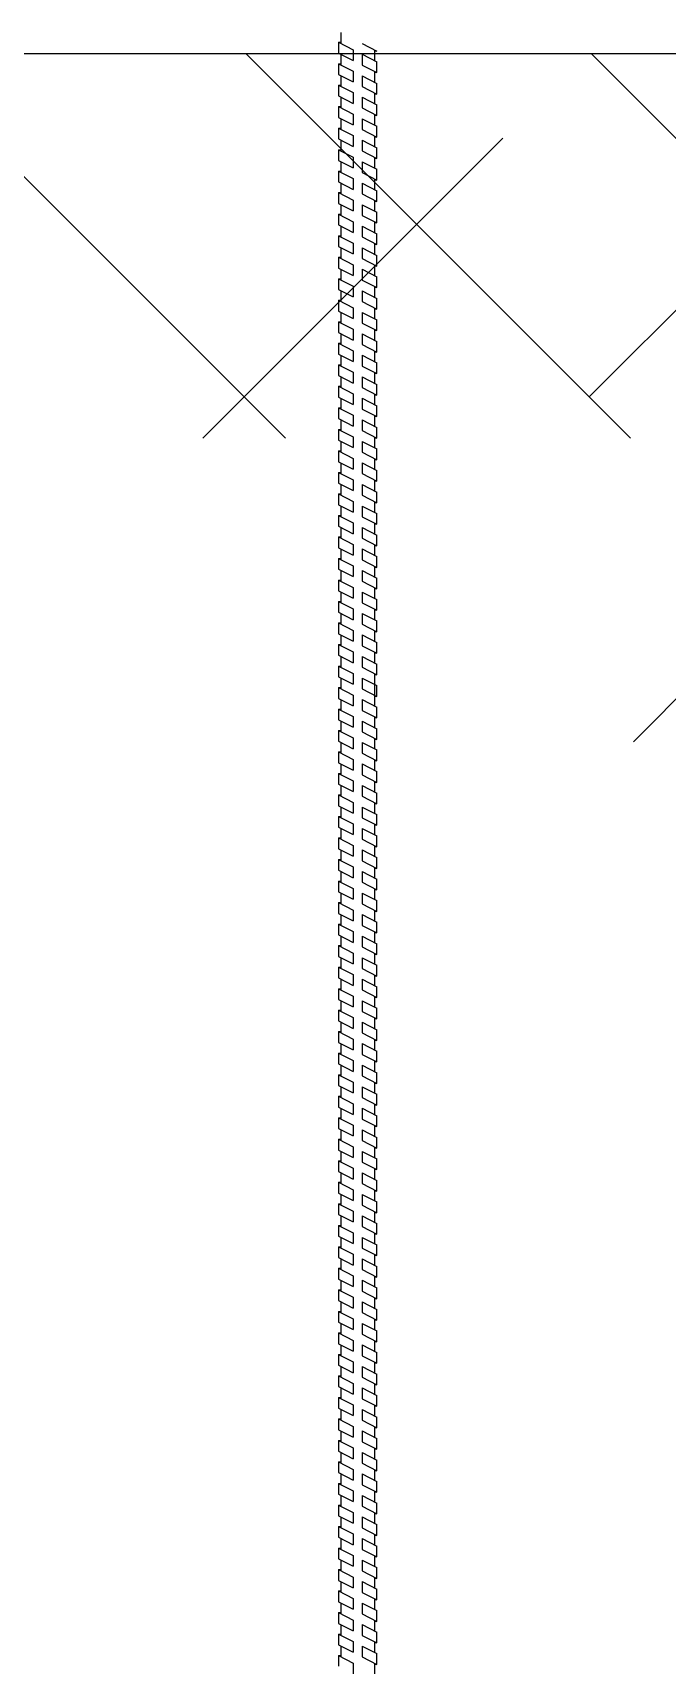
# Model space of a CAD drawing. Header units: millimetres. Extents: x -1985 to 969, y 203 to 500.
# Drawn here: x -1853.48 to -1845.22, y 223.87 to 245.13 of the extents above; entities that cross this region are included whole.
import ezdxf

# ---------------------------------------------------------------- set-up
doc = ezdxf.new("R2010")
doc.units = ezdxf.units.MM
doc.layers.add('А_1500_90', color=7, linetype='Continuous')

msp = doc.modelspace()

# ---------------------------------------------------------------- linework, layer by layer
for p, q in [((-1794.595, 244.854), (-1867.248, 244.854)), ((-1850.189, 239.854), (-1855.189, 244.854)), ((-1845.699, 239.854), (-1850.699, 244.854)), ((-1846.236, 240.391), (-1841.774, 244.854)), ((-1841.209, 239.854), (-1846.209, 244.854)), ((-1851.264, 239.854), (-1847.359, 243.759)), ((-1845.663, 235.901), (-1844.836, 236.729))]:
    msp.add_line(p, q)
at = {"layer": 'А_1500_90'}
for p, q in [((-1849.469, 245.131), (-1849.469, 244.99)), ((-1849.499, 245.006), (-1849.309, 244.909)), ((-1849.499, 245.006), (-1849.469, 245.006)), ((-1849.499, 245.006), (-1849.499, 244.866)), ((-1849.309, 244.909), (-1849.309, 244.769)), ((-1849.192, 244.989), (-1848.999, 244.891)), ((-1849.029, 244.906), (-1849.029, 244.766)), ((-1849.499, 244.866), (-1849.309, 244.769)), ((-1849.499, 244.725), (-1849.309, 244.629)), ((-1849.499, 244.725), (-1849.469, 244.725)), ((-1849.499, 244.725), (-1849.499, 244.585)), ((-1849.469, 244.85), (-1849.469, 244.71)), ((-1849.192, 244.849), (-1849.192, 244.709)), ((-1849.192, 244.849), (-1848.999, 244.751)), ((-1849.192, 244.709), (-1848.999, 244.611)), ((-1848.999, 244.891), (-1849.029, 244.891)), ((-1848.999, 244.611), (-1848.999, 244.751)), ((-1849.499, 244.585), (-1849.309, 244.489)), ((-1849.469, 244.57), (-1849.469, 244.433)), ((-1849.309, 244.629), (-1849.309, 244.489)), ((-1849.192, 244.569), (-1849.192, 244.429)), ((-1849.192, 244.569), (-1848.999, 244.471)), ((-1849.029, 244.626), (-1849.029, 244.486)), ((-1848.999, 244.611), (-1849.029, 244.611)), ((-1849.499, 244.448), (-1849.309, 244.351)), ((-1849.499, 244.448), (-1849.469, 244.448)), ((-1849.499, 244.448), (-1849.499, 244.308)), ((-1849.499, 244.308), (-1849.309, 244.211)), ((-1849.469, 244.293), (-1849.469, 244.152)), ((-1849.309, 244.351), (-1849.309, 244.211)), ((-1849.192, 244.429), (-1848.999, 244.331)), ((-1849.192, 244.291), (-1849.192, 244.151)), ((-1849.192, 244.291), (-1848.999, 244.193)), ((-1849.029, 244.346), (-1849.029, 244.208)), ((-1848.999, 244.331), (-1849.029, 244.331)), ((-1848.999, 244.331), (-1848.999, 244.471)), ((-1849.499, 244.168), (-1849.309, 244.071)), ((-1849.499, 244.168), (-1849.469, 244.168)), ((-1849.499, 244.168), (-1849.499, 244.028)), ((-1849.309, 244.071), (-1849.309, 243.931)), ((-1849.192, 244.151), (-1848.999, 244.053)), ((-1849.029, 244.068), (-1849.029, 243.928)), ((-1848.999, 244.053), (-1849.029, 244.053)), ((-1848.999, 244.053), (-1848.999, 244.193)), ((-1849.499, 244.028), (-1849.309, 243.931)), ((-1849.499, 243.888), (-1849.309, 243.791)), ((-1849.499, 243.888), (-1849.469, 243.888)), ((-1849.499, 243.888), (-1849.499, 243.748)), ((-1849.469, 244.012), (-1849.469, 243.873)), ((-1849.192, 244.011), (-1849.192, 243.871)), ((-1849.192, 244.011), (-1848.999, 243.913)), ((-1849.192, 243.871), (-1848.999, 243.773)), ((-1848.999, 243.773), (-1848.999, 243.913)), ((-1849.499, 243.748), (-1849.309, 243.651)), ((-1849.469, 243.733), (-1849.469, 243.593)), ((-1849.309, 243.791), (-1849.309, 243.651)), ((-1849.192, 243.732), (-1849.192, 243.592)), ((-1849.192, 243.732), (-1848.999, 243.633)), ((-1849.029, 243.788), (-1849.029, 243.649)), ((-1848.999, 243.773), (-1849.029, 243.773)), ((-1848.999, 243.493), (-1848.999, 243.633)), ((-1849.499, 243.608), (-1849.309, 243.511)), ((-1849.499, 243.608), (-1849.469, 243.608)), ((-1849.499, 243.608), (-1849.499, 243.468)), ((-1849.499, 243.468), (-1849.309, 243.371)), ((-1849.469, 243.453), (-1849.469, 243.314)), ((-1849.309, 243.511), (-1849.309, 243.371)), ((-1849.192, 243.592), (-1848.999, 243.493)), ((-1849.192, 243.452), (-1849.192, 243.312)), ((-1849.192, 243.452), (-1848.999, 243.353)), ((-1849.029, 243.509), (-1849.029, 243.369)), ((-1848.999, 243.493), (-1849.029, 243.493)), ((-1849.499, 243.329), (-1849.309, 243.232)), ((-1849.499, 243.329), (-1849.469, 243.329)), ((-1849.499, 243.329), (-1849.499, 243.189)), ((-1849.309, 243.232), (-1849.309, 243.092)), ((-1849.192, 243.312), (-1848.999, 243.213)), ((-1849.029, 243.229), (-1849.029, 243.09)), ((-1848.999, 243.213), (-1849.029, 243.213)), ((-1848.999, 243.213), (-1848.999, 243.353)), ((-1849.499, 243.189), (-1849.309, 243.092)), ((-1849.499, 243.049), (-1849.309, 242.952)), ((-1849.499, 243.049), (-1849.469, 243.049)), ((-1849.499, 243.049), (-1849.499, 242.909)), ((-1849.469, 243.174), (-1849.469, 243.034)), ((-1849.192, 243.172), (-1849.192, 243.032)), ((-1849.192, 243.172), (-1848.999, 243.074)), ((-1849.192, 243.032), (-1848.999, 242.934)), ((-1848.999, 242.934), (-1848.999, 243.074)), ((-1849.499, 242.909), (-1849.309, 242.812)), ((-1849.469, 242.894), (-1849.469, 242.753)), ((-1849.309, 242.952), (-1849.309, 242.812)), ((-1849.192, 242.892), (-1849.192, 242.752)), ((-1849.192, 242.892), (-1848.999, 242.794)), ((-1849.029, 242.95), (-1849.029, 242.809)), ((-1848.999, 242.934), (-1849.029, 242.934)), ((-1848.999, 242.654), (-1848.999, 242.794)), ((-1849.499, 242.768), (-1849.309, 242.671)), ((-1849.499, 242.768), (-1849.469, 242.768)), ((-1849.499, 242.768), (-1849.499, 242.628)), ((-1849.499, 242.628), (-1849.309, 242.531)), ((-1849.469, 242.613), (-1849.469, 242.473)), ((-1849.309, 242.671), (-1849.309, 242.531)), ((-1849.192, 242.752), (-1848.999, 242.654)), ((-1849.192, 242.612), (-1849.192, 242.472)), ((-1849.192, 242.612), (-1848.999, 242.513)), ((-1849.029, 242.669), (-1849.029, 242.529)), ((-1848.999, 242.654), (-1849.029, 242.654)), ((-1849.499, 242.488), (-1849.309, 242.391)), ((-1849.499, 242.488), (-1849.469, 242.488)), ((-1849.499, 242.488), (-1849.499, 242.348)), ((-1849.309, 242.391), (-1849.309, 242.251)), ((-1849.192, 242.472), (-1848.999, 242.373)), ((-1849.029, 242.389), (-1849.029, 242.249)), ((-1848.999, 242.373), (-1849.029, 242.373)), ((-1848.999, 242.373), (-1848.999, 242.513)), ((-1849.499, 242.348), (-1849.309, 242.251)), ((-1849.499, 242.208), (-1849.309, 242.111)), ((-1849.499, 242.208), (-1849.469, 242.208)), ((-1849.499, 242.208), (-1849.499, 242.068)), ((-1849.469, 242.333), (-1849.469, 242.193)), ((-1849.192, 242.332), (-1849.192, 242.192)), ((-1849.192, 242.332), (-1848.999, 242.233)), ((-1849.192, 242.192), (-1848.999, 242.093)), ((-1848.999, 242.093), (-1848.999, 242.233)), ((-1849.499, 242.068), (-1849.309, 241.971)), ((-1849.499, 241.928), (-1849.309, 241.831)), ((-1849.499, 241.928), (-1849.469, 241.928)), ((-1849.499, 241.928), (-1849.499, 241.788)), ((-1849.469, 242.053), (-1849.469, 241.912)), ((-1849.309, 242.111), (-1849.309, 241.971)), ((-1849.192, 242.051), (-1849.192, 241.911)), ((-1849.192, 242.051), (-1848.999, 241.953)), ((-1849.029, 242.109), (-1849.029, 241.968)), ((-1848.999, 242.093), (-1849.029, 242.093)), ((-1848.999, 241.813), (-1848.999, 241.953)), ((-1849.499, 241.788), (-1849.309, 241.691)), ((-1849.469, 241.772), (-1849.469, 241.633)), ((-1849.309, 241.831), (-1849.309, 241.691)), ((-1849.192, 241.911), (-1848.999, 241.813)), ((-1849.192, 241.771), (-1849.192, 241.631)), ((-1849.192, 241.771), (-1848.999, 241.673)), ((-1849.029, 241.828), (-1849.029, 241.688)), ((-1848.999, 241.813), (-1849.029, 241.813)), ((-1849.499, 241.648), (-1849.309, 241.551)), ((-1849.499, 241.648), (-1849.469, 241.648)), ((-1849.499, 241.648), (-1849.499, 241.508)), ((-1849.499, 241.508), (-1849.309, 241.411)), ((-1849.309, 241.551), (-1849.309, 241.411)), ((-1849.192, 241.631), (-1848.999, 241.533)), ((-1849.029, 241.548), (-1849.029, 241.408)), ((-1848.999, 241.533), (-1849.029, 241.533)), ((-1848.999, 241.533), (-1848.999, 241.673)), ((-1849.499, 241.368), (-1849.309, 241.271)), ((-1849.499, 241.368), (-1849.469, 241.368)), ((-1849.499, 241.368), (-1849.499, 241.228)), ((-1849.469, 241.493), (-1849.469, 241.352)), ((-1849.192, 241.491), (-1849.192, 241.351)), ((-1849.192, 241.491), (-1848.999, 241.393)), ((-1849.192, 241.351), (-1848.999, 241.253)), ((-1848.999, 241.253), (-1848.999, 241.393)), ((-1849.499, 241.228), (-1849.309, 241.131)), ((-1849.499, 241.088), (-1849.309, 240.991)), ((-1849.499, 241.088), (-1849.469, 241.088)), ((-1849.499, 241.088), (-1849.499, 240.948)), ((-1849.469, 241.212), (-1849.469, 241.073)), ((-1849.309, 241.271), (-1849.309, 241.131)), ((-1849.192, 241.211), (-1849.192, 241.071)), ((-1849.192, 241.211), (-1848.999, 241.113)), ((-1849.029, 241.268), (-1849.029, 241.128)), ((-1848.999, 241.253), (-1849.029, 241.253)), ((-1848.999, 240.973), (-1848.999, 241.113)), ((-1849.499, 240.948), (-1849.309, 240.851)), ((-1849.469, 240.933), (-1849.469, 240.793)), ((-1849.309, 240.991), (-1849.309, 240.851)), ((-1849.192, 241.071), (-1848.999, 240.973)), ((-1849.192, 240.932), (-1849.192, 240.792)), ((-1849.192, 240.932), (-1848.999, 240.834)), ((-1849.029, 240.988), (-1849.029, 240.849)), ((-1848.999, 240.973), (-1849.029, 240.973)), ((-1849.499, 240.808), (-1849.309, 240.711)), ((-1849.499, 240.808), (-1849.469, 240.808)), ((-1849.499, 240.808), (-1849.499, 240.668)), ((-1849.499, 240.668), (-1849.309, 240.571)), ((-1849.469, 240.653), (-1849.469, 240.514)), ((-1849.309, 240.711), (-1849.309, 240.571)), ((-1849.192, 240.792), (-1848.999, 240.694)), ((-1849.192, 240.652), (-1849.192, 240.512)), ((-1849.192, 240.652), (-1848.999, 240.553)), ((-1849.029, 240.709), (-1849.029, 240.569)), ((-1848.999, 240.694), (-1849.029, 240.694)), ((-1848.999, 240.694), (-1848.999, 240.834)), ((-1849.499, 240.529), (-1849.309, 240.432)), ((-1849.499, 240.529), (-1849.469, 240.529)), ((-1849.499, 240.529), (-1849.499, 240.389)), ((-1849.192, 240.512), (-1848.999, 240.413)), ((-1848.999, 240.413), (-1848.999, 240.553)), ((-1849.499, 240.389), (-1849.309, 240.292)), ((-1849.499, 240.249), (-1849.309, 240.152)), ((-1849.499, 240.249), (-1849.469, 240.249)), ((-1849.499, 240.249), (-1849.499, 240.109)), ((-1849.469, 240.374), (-1849.469, 240.234)), ((-1849.309, 240.432), (-1849.309, 240.292)), ((-1849.192, 240.373), (-1849.192, 240.233)), ((-1849.192, 240.373), (-1848.999, 240.274)), ((-1849.192, 240.233), (-1848.999, 240.134)), ((-1849.029, 240.429), (-1849.029, 240.29)), ((-1848.999, 240.413), (-1849.029, 240.413)), ((-1848.999, 240.134), (-1848.999, 240.274)), ((-1849.499, 240.109), (-1849.309, 240.012)), ((-1849.469, 240.094), (-1849.469, 239.953)), ((-1849.309, 240.152), (-1849.309, 240.012)), ((-1849.192, 240.092), (-1849.192, 239.952)), ((-1849.192, 240.092), (-1848.999, 239.994)), ((-1849.029, 240.15), (-1849.029, 240.009)), ((-1848.999, 240.134), (-1849.029, 240.134)), ((-1849.499, 239.968), (-1849.309, 239.871)), ((-1849.499, 239.968), (-1849.469, 239.968)), ((-1849.499, 239.968), (-1849.499, 239.828)), ((-1849.499, 239.828), (-1849.309, 239.731)), ((-1849.469, 239.813), (-1849.469, 239.673)), ((-1849.309, 239.871), (-1849.309, 239.731)), ((-1849.192, 239.952), (-1848.999, 239.854)), ((-1849.192, 239.812), (-1849.192, 239.672)), ((-1849.192, 239.812), (-1848.999, 239.714)), ((-1849.029, 239.869), (-1849.029, 239.729)), ((-1848.999, 239.854), (-1849.029, 239.854)), ((-1848.999, 239.854), (-1848.999, 239.994)), ((-1849.499, 239.688), (-1849.309, 239.591)), ((-1849.499, 239.688), (-1849.469, 239.688)), ((-1849.499, 239.688), (-1849.499, 239.548)), ((-1849.309, 239.591), (-1849.309, 239.451)), ((-1849.192, 239.672), (-1848.999, 239.574)), ((-1849.029, 239.589), (-1849.029, 239.449)), ((-1848.999, 239.574), (-1848.999, 239.714)), ((-1849.499, 239.548), (-1849.309, 239.451)), ((-1849.499, 239.408), (-1849.309, 239.311)), ((-1849.499, 239.408), (-1849.469, 239.408)), ((-1849.499, 239.408), (-1849.499, 239.268)), ((-1849.469, 239.533), (-1849.469, 239.393)), ((-1849.192, 239.532), (-1849.192, 239.392)), ((-1849.192, 239.532), (-1848.999, 239.433)), ((-1849.192, 239.392), (-1848.999, 239.293)), ((-1848.999, 239.574), (-1849.029, 239.574)), ((-1848.999, 239.293), (-1848.999, 239.433)), ((-1849.499, 239.268), (-1849.309, 239.171)), ((-1849.469, 239.253), (-1849.469, 239.113)), ((-1849.309, 239.311), (-1849.309, 239.171)), ((-1849.192, 239.251), (-1849.192, 239.111)), ((-1849.192, 239.251), (-1848.999, 239.153)), ((-1849.029, 239.309), (-1849.029, 239.169)), ((-1848.999, 239.293), (-1849.029, 239.293)), ((-1849.499, 239.128), (-1849.309, 239.031)), ((-1849.499, 239.128), (-1849.469, 239.128)), ((-1849.499, 239.128), (-1849.499, 238.988)), ((-1849.499, 238.988), (-1849.309, 238.891)), ((-1849.469, 238.973), (-1849.469, 238.833)), ((-1849.309, 239.031), (-1849.309, 238.891)), ((-1849.192, 239.111), (-1848.999, 239.013)), ((-1849.192, 238.971), (-1849.192, 238.831)), ((-1849.192, 238.971), (-1848.999, 238.873)), ((-1849.029, 239.029), (-1849.029, 238.888)), ((-1848.999, 239.013), (-1849.029, 239.013)), ((-1848.999, 239.013), (-1848.999, 239.153)), ((-1849.499, 238.848), (-1849.309, 238.751)), ((-1849.499, 238.848), (-1849.469, 238.848)), ((-1849.499, 238.848), (-1849.499, 238.708)), ((-1849.309, 238.751), (-1849.309, 238.611)), ((-1849.192, 238.831), (-1848.999, 238.733)), ((-1849.029, 238.748), (-1849.029, 238.609)), ((-1848.999, 238.733), (-1848.999, 238.873)), ((-1849.499, 238.708), (-1849.309, 238.611)), ((-1849.499, 238.568), (-1849.309, 238.471)), ((-1849.499, 238.568), (-1849.469, 238.568)), ((-1849.499, 238.568), (-1849.499, 238.428)), ((-1849.469, 238.693), (-1849.469, 238.553)), ((-1849.192, 238.692), (-1849.192, 238.552)), ((-1849.192, 238.692), (-1848.999, 238.593)), ((-1849.192, 238.552), (-1848.999, 238.453)), ((-1848.999, 238.733), (-1849.029, 238.733)), ((-1848.999, 238.453), (-1848.999, 238.593)), ((-1849.499, 238.428), (-1849.309, 238.331)), ((-1849.469, 238.413), (-1849.469, 238.273)), ((-1849.309, 238.471), (-1849.309, 238.331)), ((-1849.192, 238.412), (-1849.192, 238.272)), ((-1849.192, 238.412), (-1848.999, 238.313)), ((-1849.029, 238.469), (-1849.029, 238.329)), ((-1848.999, 238.453), (-1849.029, 238.453)), ((-1848.999, 238.173), (-1848.999, 238.313)), ((-1849.499, 238.289), (-1849.309, 238.192)), ((-1849.499, 238.289), (-1849.469, 238.289)), ((-1849.499, 238.289), (-1849.499, 238.149)), ((-1849.499, 238.149), (-1849.309, 238.052)), ((-1849.469, 238.133), (-1849.469, 237.993)), ((-1849.309, 238.192), (-1849.309, 238.052)), ((-1849.192, 238.272), (-1848.999, 238.173)), ((-1849.192, 238.132), (-1849.192, 237.992)), ((-1849.192, 238.132), (-1848.999, 238.034)), ((-1849.029, 238.189), (-1849.029, 238.049)), ((-1848.999, 238.173), (-1849.029, 238.173)), ((-1849.499, 238.008), (-1849.309, 237.912)), ((-1849.499, 238.008), (-1849.469, 238.008)), ((-1849.499, 238.008), (-1849.499, 237.868)), ((-1849.309, 237.912), (-1849.309, 237.772)), ((-1849.192, 237.992), (-1848.999, 237.894)), ((-1849.029, 237.909), (-1849.029, 237.769)), ((-1848.999, 237.894), (-1849.029, 237.894)), ((-1848.999, 237.894), (-1848.999, 238.034)), ((-1849.499, 237.868), (-1849.309, 237.772)), ((-1849.499, 237.729), (-1849.309, 237.632)), ((-1849.499, 237.729), (-1849.469, 237.729)), ((-1849.499, 237.729), (-1849.499, 237.589)), ((-1849.469, 237.853), (-1849.469, 237.714)), ((-1849.192, 237.852), (-1849.192, 237.712)), ((-1849.192, 237.852), (-1848.999, 237.754)), ((-1849.192, 237.712), (-1848.999, 237.614)), ((-1848.999, 237.614), (-1848.999, 237.754)), ((-1849.499, 237.589), (-1849.309, 237.492)), ((-1849.469, 237.574), (-1849.469, 237.434)), ((-1849.309, 237.632), (-1849.309, 237.492)), ((-1849.192, 237.573), (-1849.192, 237.433)), ((-1849.192, 237.573), (-1848.999, 237.475)), ((-1849.029, 237.629), (-1849.029, 237.49)), ((-1848.999, 237.614), (-1849.029, 237.614)), ((-1848.999, 237.335), (-1848.999, 237.475)), ((-1849.499, 237.449), (-1849.309, 237.352)), ((-1849.499, 237.449), (-1849.469, 237.449)), ((-1849.499, 237.449), (-1849.499, 237.309)), ((-1849.499, 237.309), (-1849.309, 237.212)), ((-1849.469, 237.294), (-1849.469, 237.153)), ((-1849.309, 237.352), (-1849.309, 237.212)), ((-1849.192, 237.433), (-1848.999, 237.335)), ((-1849.192, 237.293), (-1849.192, 237.153)), ((-1849.192, 237.293), (-1848.999, 237.194)), ((-1849.029, 237.35), (-1849.029, 237.21)), ((-1848.999, 237.335), (-1849.029, 237.335)), ((-1849.499, 237.169), (-1849.309, 237.072)), ((-1849.499, 237.169), (-1849.469, 237.169)), ((-1849.499, 237.169), (-1849.499, 237.029)), ((-1849.309, 237.072), (-1849.309, 236.932)), ((-1849.192, 237.153), (-1848.999, 237.054)), ((-1849.029, 237.07), (-1849.029, 236.929)), ((-1848.999, 237.054), (-1849.029, 237.054)), ((-1848.999, 237.054), (-1848.999, 237.194)), ((-1849.499, 237.029), (-1849.309, 236.932)), ((-1849.499, 236.888), (-1849.309, 236.792)), ((-1849.499, 236.888), (-1849.469, 236.888)), ((-1849.499, 236.888), (-1849.499, 236.748)), ((-1849.469, 237.013), (-1849.469, 236.873)), ((-1849.192, 237.012), (-1849.192, 236.872)), ((-1849.192, 237.012), (-1848.999, 236.914)), ((-1849.192, 236.872), (-1848.999, 236.774)), ((-1848.999, 236.774), (-1848.999, 236.914)), ((-1849.499, 236.748), (-1849.309, 236.652)), ((-1849.469, 236.733), (-1849.469, 236.593)), ((-1849.309, 236.792), (-1849.309, 236.652)), ((-1849.192, 236.732), (-1849.192, 236.592)), ((-1849.192, 236.732), (-1848.999, 236.634)), ((-1849.029, 236.789), (-1849.029, 236.369)), ((-1848.999, 236.774), (-1849.029, 236.774)), ((-1848.999, 236.494), (-1848.999, 236.634)), ((-1849.499, 236.608), (-1849.309, 236.511)), ((-1849.499, 236.608), (-1849.469, 236.608)), ((-1849.499, 236.608), (-1849.499, 236.468)), ((-1849.499, 236.468), (-1849.309, 236.371)), ((-1849.469, 236.453), (-1849.469, 236.313)), ((-1849.309, 236.511), (-1849.309, 236.371)), ((-1849.192, 236.592), (-1848.999, 236.494)), ((-1849.192, 236.452), (-1849.192, 236.312)), ((-1849.192, 236.452), (-1848.999, 236.354)), ((-1848.999, 236.494), (-1849.029, 236.494)), ((-1849.499, 236.328), (-1849.309, 236.231)), ((-1849.499, 236.328), (-1849.469, 236.328)), ((-1849.499, 236.328), (-1849.499, 236.188)), ((-1849.499, 236.188), (-1849.309, 236.091)), ((-1849.309, 236.231), (-1849.309, 236.091)), ((-1849.192, 236.312), (-1848.999, 236.214)), ((-1849.029, 236.229), (-1849.029, 236.089)), ((-1848.999, 236.214), (-1849.029, 236.214)), ((-1848.999, 236.214), (-1848.999, 236.354)), ((-1849.499, 236.05), (-1849.309, 235.953)), ((-1849.499, 236.05), (-1849.469, 236.05)), ((-1849.499, 236.05), (-1849.499, 235.91)), ((-1849.469, 236.173), (-1849.469, 236.035)), ((-1849.192, 236.172), (-1849.192, 236.032)), ((-1849.192, 236.172), (-1848.999, 236.073)), ((-1849.192, 236.032), (-1848.999, 235.933)), ((-1848.999, 235.933), (-1848.999, 236.073)), ((-1849.499, 235.91), (-1849.309, 235.813)), ((-1849.499, 235.77), (-1849.309, 235.673)), ((-1849.499, 235.77), (-1849.469, 235.77)), ((-1849.499, 235.77), (-1849.499, 235.63)), ((-1849.469, 235.895), (-1849.469, 235.755)), ((-1849.309, 235.953), (-1849.309, 235.813)), ((-1849.192, 235.894), (-1849.192, 235.754)), ((-1849.192, 235.894), (-1848.999, 235.796)), ((-1849.029, 235.949), (-1849.029, 235.811)), ((-1848.999, 235.933), (-1849.029, 235.933)), ((-1848.999, 235.656), (-1848.999, 235.796)), ((-1849.499, 235.63), (-1849.309, 235.533)), ((-1849.469, 235.615), (-1849.469, 235.475)), ((-1849.309, 235.673), (-1849.309, 235.533)), ((-1849.192, 235.754), (-1848.999, 235.656)), ((-1849.192, 235.614), (-1849.192, 235.474)), ((-1849.192, 235.614), (-1848.999, 235.515)), ((-1849.029, 235.671), (-1849.029, 235.531)), ((-1848.999, 235.656), (-1849.029, 235.656)), ((-1849.499, 235.491), (-1849.309, 235.394)), ((-1849.499, 235.491), (-1849.469, 235.491)), ((-1849.499, 235.491), (-1849.499, 235.351)), ((-1849.499, 235.351), (-1849.309, 235.254)), ((-1849.309, 235.394), (-1849.309, 235.254)), ((-1849.192, 235.474), (-1848.999, 235.375)), ((-1849.029, 235.391), (-1849.029, 235.251)), ((-1848.999, 235.375), (-1849.029, 235.375)), ((-1848.999, 235.375), (-1848.999, 235.515)), ((-1849.499, 235.211), (-1849.309, 235.114)), ((-1849.499, 235.211), (-1849.469, 235.211)), ((-1849.499, 235.211), (-1849.499, 235.071)), ((-1849.469, 235.335), (-1849.469, 235.195)), ((-1849.192, 235.334), (-1849.192, 235.194)), ((-1849.192, 235.334), (-1848.999, 235.236)), ((-1849.192, 235.194), (-1848.999, 235.096)), ((-1848.999, 235.096), (-1848.999, 235.236)), ((-1849.499, 235.071), (-1849.309, 234.974)), ((-1849.499, 234.931), (-1849.309, 234.835)), ((-1849.499, 234.931), (-1849.469, 234.931)), ((-1849.499, 234.931), (-1849.499, 234.791)), ((-1849.469, 235.055), (-1849.469, 234.916)), ((-1849.309, 235.114), (-1849.309, 234.974)), ((-1849.192, 235.054), (-1849.192, 234.914)), ((-1849.192, 235.054), (-1848.999, 234.956)), ((-1849.192, 234.914), (-1848.999, 234.816)), ((-1849.029, 235.111), (-1849.029, 234.971)), ((-1848.999, 235.096), (-1849.029, 235.096)), ((-1848.999, 234.816), (-1848.999, 234.956)), ((-1849.499, 234.791), (-1849.309, 234.695)), ((-1849.469, 234.776), (-1849.469, 234.636)), ((-1849.309, 234.835), (-1849.309, 234.695)), ((-1849.192, 234.775), (-1849.192, 234.635)), ((-1849.192, 234.775), (-1848.999, 234.677)), ((-1849.029, 234.831), (-1849.029, 234.692)), ((-1848.999, 234.816), (-1849.029, 234.816)), ((-1849.499, 234.651), (-1849.309, 234.554)), ((-1849.499, 234.651), (-1849.469, 234.651)), ((-1849.499, 234.651), (-1849.499, 234.511)), ((-1849.499, 234.511), (-1849.309, 234.414)), ((-1849.469, 234.496), (-1849.469, 234.356)), ((-1849.309, 234.554), (-1849.309, 234.414)), ((-1849.192, 234.635), (-1848.999, 234.537)), ((-1849.192, 234.495), (-1849.192, 234.355)), ((-1849.192, 234.495), (-1848.999, 234.396)), ((-1849.029, 234.552), (-1849.029, 234.412)), ((-1848.999, 234.537), (-1849.029, 234.537)), ((-1848.999, 234.537), (-1848.999, 234.677)), ((-1849.499, 234.371), (-1849.309, 234.274)), ((-1849.499, 234.371), (-1849.469, 234.371)), ((-1849.499, 234.371), (-1849.499, 234.231)), ((-1849.309, 234.274), (-1849.309, 234.134)), ((-1849.192, 234.355), (-1848.999, 234.256)), ((-1848.999, 234.256), (-1848.999, 234.396)), ((-1849.499, 234.231), (-1849.309, 234.134)), ((-1849.499, 234.091), (-1849.309, 233.994)), ((-1849.499, 234.091), (-1849.469, 234.091)), ((-1849.499, 234.091), (-1849.499, 233.951)), ((-1849.469, 234.216), (-1849.469, 234.075)), ((-1849.192, 234.214), (-1849.192, 234.074)), ((-1849.192, 234.214), (-1848.999, 234.116)), ((-1849.192, 234.074), (-1848.999, 233.976)), ((-1849.029, 234.272), (-1849.029, 234.131)), ((-1848.999, 234.256), (-1849.029, 234.256)), ((-1848.999, 233.976), (-1848.999, 234.116)), ((-1849.499, 233.951), (-1849.309, 233.854)), ((-1849.469, 233.935), (-1849.469, 233.795)), ((-1849.309, 233.994), (-1849.309, 233.854)), ((-1849.192, 233.934), (-1849.192, 233.794)), ((-1849.192, 233.934), (-1848.999, 233.836)), ((-1849.029, 233.991), (-1849.029, 233.851)), ((-1848.999, 233.976), (-1849.029, 233.976)), ((-1849.499, 233.81), (-1849.309, 233.713)), ((-1849.499, 233.81), (-1849.469, 233.81)), ((-1849.499, 233.81), (-1849.499, 233.67)), ((-1849.499, 233.67), (-1849.309, 233.573)), ((-1849.469, 233.655), (-1849.469, 233.515)), ((-1849.309, 233.713), (-1849.309, 233.573)), ((-1849.192, 233.794), (-1848.999, 233.696)), ((-1849.192, 233.654), (-1849.192, 233.514)), ((-1849.192, 233.654), (-1848.999, 233.556)), ((-1849.029, 233.711), (-1849.029, 233.571)), ((-1848.999, 233.696), (-1849.029, 233.696)), ((-1848.999, 233.696), (-1848.999, 233.836)), ((-1849.499, 233.53), (-1849.309, 233.433)), ((-1849.499, 233.53), (-1849.469, 233.53)), ((-1849.499, 233.53), (-1849.499, 233.39)), ((-1849.309, 233.433), (-1849.309, 233.293)), ((-1849.192, 233.514), (-1848.999, 233.416)), ((-1849.029, 233.431), (-1849.029, 233.291)), ((-1848.999, 233.416), (-1848.999, 233.556)), ((-1849.499, 233.39), (-1849.309, 233.293)), ((-1849.499, 233.25), (-1849.309, 233.153)), ((-1849.499, 233.25), (-1849.469, 233.25)), ((-1849.499, 233.25), (-1849.499, 233.11)), ((-1849.469, 233.375), (-1849.469, 233.235)), ((-1849.192, 233.374), (-1849.192, 233.234)), ((-1849.192, 233.374), (-1848.999, 233.275)), ((-1849.192, 233.234), (-1848.999, 233.135)), ((-1848.999, 233.416), (-1849.029, 233.416)), ((-1848.999, 233.135), (-1848.999, 233.275)), ((-1849.499, 233.11), (-1849.309, 233.013)), ((-1849.469, 233.095), (-1849.469, 232.954)), ((-1849.309, 233.153), (-1849.309, 233.013)), ((-1849.192, 233.093), (-1849.192, 232.953)), ((-1849.192, 233.093), (-1848.999, 232.995)), ((-1849.029, 233.151), (-1849.029, 233.01)), ((-1848.999, 233.135), (-1849.029, 233.135)), ((-1849.499, 232.97), (-1849.309, 232.873)), ((-1849.499, 232.97), (-1849.469, 232.97)), ((-1849.499, 232.97), (-1849.499, 232.83)), ((-1849.499, 232.83), (-1849.309, 232.733)), ((-1849.469, 232.814), (-1849.469, 232.675)), ((-1849.309, 232.873), (-1849.309, 232.733)), ((-1849.192, 232.953), (-1848.999, 232.855)), ((-1849.192, 232.813), (-1849.192, 232.673)), ((-1849.192, 232.813), (-1848.999, 232.715)), ((-1849.029, 232.87), (-1849.029, 232.73)), ((-1848.999, 232.855), (-1849.029, 232.855)), ((-1848.999, 232.855), (-1848.999, 232.995)), ((-1849.499, 232.69), (-1849.309, 232.593)), ((-1849.499, 232.69), (-1849.469, 232.69)), ((-1849.499, 232.69), (-1849.499, 232.55)), ((-1849.309, 232.593), (-1849.309, 232.453)), ((-1849.192, 232.673), (-1848.999, 232.575)), ((-1849.029, 232.59), (-1849.029, 232.451)), ((-1848.999, 232.575), (-1849.029, 232.575)), ((-1848.999, 232.575), (-1848.999, 232.715)), ((-1849.499, 232.55), (-1849.309, 232.453)), ((-1849.499, 232.41), (-1849.309, 232.313)), ((-1849.499, 232.41), (-1849.469, 232.41)), ((-1849.499, 232.41), (-1849.499, 232.27)), ((-1849.469, 232.535), (-1849.469, 232.395)), ((-1849.192, 232.534), (-1849.192, 232.394)), ((-1849.192, 232.534), (-1848.999, 232.436)), ((-1849.192, 232.394), (-1848.999, 232.296)), ((-1848.999, 232.296), (-1848.999, 232.436)), ((-1849.499, 232.27), (-1849.309, 232.173)), ((-1849.469, 232.255), (-1849.469, 232.116)), ((-1849.309, 232.313), (-1849.309, 232.173)), ((-1849.192, 232.254), (-1849.192, 232.114)), ((-1849.192, 232.254), (-1848.999, 232.155)), ((-1849.029, 232.311), (-1849.029, 232.171)), ((-1848.999, 232.296), (-1849.029, 232.296)), ((-1848.999, 232.015), (-1848.999, 232.155)), ((-1849.499, 232.131), (-1849.309, 232.034)), ((-1849.499, 232.131), (-1849.469, 232.131)), ((-1849.499, 232.131), (-1849.499, 231.991)), ((-1849.499, 231.991), (-1849.309, 231.894)), ((-1849.469, 231.976), (-1849.469, 231.836)), ((-1849.309, 232.034), (-1849.309, 231.894)), ((-1849.192, 232.114), (-1848.999, 232.015)), ((-1849.192, 231.975), (-1849.192, 231.835)), ((-1849.192, 231.975), (-1848.999, 231.876)), ((-1849.029, 232.031), (-1849.029, 231.892)), ((-1848.999, 232.015), (-1849.029, 232.015)), ((-1849.499, 231.851), (-1849.309, 231.754)), ((-1849.499, 231.851), (-1849.469, 231.851)), ((-1849.499, 231.851), (-1849.499, 231.711)), ((-1849.309, 231.754), (-1849.309, 231.614)), ((-1849.192, 231.835), (-1848.999, 231.736)), ((-1849.029, 231.752), (-1849.029, 231.611)), ((-1848.999, 231.736), (-1849.029, 231.736)), ((-1848.999, 231.736), (-1848.999, 231.876)), ((-1849.499, 231.711), (-1849.309, 231.614)), ((-1849.499, 231.57), (-1849.309, 231.473)), ((-1849.499, 231.57), (-1849.469, 231.57)), ((-1849.499, 231.57), (-1849.499, 231.43)), ((-1849.469, 231.696), (-1849.469, 231.555)), ((-1849.192, 231.694), (-1849.192, 231.554)), ((-1849.192, 231.694), (-1848.999, 231.596)), ((-1849.192, 231.554), (-1848.999, 231.456)), ((-1848.999, 231.456), (-1848.999, 231.596)), ((-1849.499, 231.43), (-1849.309, 231.333)), ((-1849.469, 231.415), (-1849.469, 231.275)), ((-1849.309, 231.473), (-1849.309, 231.333)), ((-1849.192, 231.414), (-1848.999, 231.316)), ((-1849.192, 231.414), (-1849.192, 231.274)), ((-1849.029, 231.471), (-1849.029, 231.331)), ((-1848.999, 231.456), (-1849.029, 231.456)), ((-1848.999, 231.176), (-1848.999, 231.316)), ((-1849.499, 231.29), (-1849.309, 231.193)), ((-1849.499, 231.29), (-1849.469, 231.29)), ((-1849.499, 231.29), (-1849.499, 231.15)), ((-1849.499, 231.15), (-1849.309, 231.053)), ((-1849.469, 231.135), (-1849.469, 230.995)), ((-1849.309, 231.193), (-1849.309, 231.053)), ((-1849.192, 231.274), (-1848.999, 231.176)), ((-1849.192, 231.134), (-1849.192, 230.994)), ((-1849.192, 231.134), (-1848.999, 231.035)), ((-1849.029, 231.191), (-1849.029, 231.051)), ((-1848.999, 231.176), (-1849.029, 231.176)), ((-1849.499, 231.01), (-1849.309, 230.913)), ((-1849.499, 231.01), (-1849.469, 231.01)), ((-1849.499, 231.01), (-1849.499, 230.87)), ((-1849.309, 230.913), (-1849.309, 230.773)), ((-1849.192, 230.994), (-1848.999, 230.895)), ((-1849.029, 230.911), (-1849.029, 230.77)), ((-1848.999, 230.895), (-1849.029, 230.895)), ((-1848.999, 230.895), (-1848.999, 231.035)), ((-1849.499, 230.87), (-1849.309, 230.773)), ((-1849.499, 230.73), (-1849.309, 230.633)), ((-1849.499, 230.73), (-1849.469, 230.73)), ((-1849.499, 230.73), (-1849.499, 230.59)), ((-1849.469, 230.855), (-1849.469, 230.714)), ((-1849.192, 230.853), (-1849.192, 230.713)), ((-1849.192, 230.853), (-1848.999, 230.755)), ((-1849.192, 230.713), (-1848.999, 230.615)), ((-1848.999, 230.615), (-1848.999, 230.755)), ((-1849.499, 230.59), (-1849.309, 230.493)), ((-1849.499, 230.45), (-1849.309, 230.353)), ((-1849.499, 230.45), (-1849.469, 230.45)), ((-1849.499, 230.45), (-1849.499, 230.31)), ((-1849.469, 230.574), (-1849.469, 230.435)), ((-1849.309, 230.633), (-1849.309, 230.493)), ((-1849.192, 230.573), (-1849.192, 230.433)), ((-1849.192, 230.573), (-1848.999, 230.475)), ((-1849.029, 230.63), (-1849.029, 230.49)), ((-1848.999, 230.615), (-1849.029, 230.615)), ((-1848.999, 230.335), (-1848.999, 230.475)), ((-1849.499, 230.31), (-1849.309, 230.213)), ((-1849.469, 230.295), (-1849.469, 230.155)), ((-1849.309, 230.353), (-1849.309, 230.213)), ((-1849.192, 230.433), (-1848.999, 230.335)), ((-1849.192, 230.294), (-1849.192, 230.154)), ((-1849.192, 230.294), (-1848.999, 230.195)), ((-1849.029, 230.35), (-1849.029, 230.211)), ((-1848.999, 230.335), (-1849.029, 230.335)), ((-1849.499, 230.17), (-1849.309, 230.073)), ((-1849.499, 230.17), (-1849.469, 230.17)), ((-1849.499, 230.17), (-1849.499, 230.03)), ((-1849.499, 230.03), (-1849.309, 229.933)), ((-1849.309, 230.073), (-1849.309, 229.933)), ((-1849.192, 230.154), (-1848.999, 230.055)), ((-1849.029, 230.071), (-1849.029, 229.93)), ((-1848.999, 230.055), (-1849.029, 230.055)), ((-1848.999, 230.055), (-1848.999, 230.195)), ((-1849.499, 229.89), (-1849.309, 229.794)), ((-1849.499, 229.89), (-1849.469, 229.89)), ((-1849.499, 229.89), (-1849.499, 229.75)), ((-1849.469, 230.015), (-1849.469, 229.875)), ((-1849.192, 230.013), (-1849.192, 229.873)), ((-1849.192, 230.013), (-1848.999, 229.915)), ((-1849.192, 229.873), (-1848.999, 229.775)), ((-1848.999, 229.775), (-1848.999, 229.915)), ((-1849.499, 229.75), (-1849.309, 229.654)), ((-1849.499, 229.61), (-1849.309, 229.513)), ((-1849.499, 229.61), (-1849.469, 229.61)), ((-1849.499, 229.61), (-1849.499, 229.47)), ((-1849.469, 229.735), (-1849.469, 229.595)), ((-1849.309, 229.794), (-1849.309, 229.654)), ((-1849.192, 229.734), (-1849.192, 229.594)), ((-1849.192, 229.734), (-1848.999, 229.636)), ((-1849.029, 229.79), (-1849.029, 229.651)), ((-1848.999, 229.775), (-1849.029, 229.775)), ((-1848.999, 229.496), (-1848.999, 229.636)), ((-1849.499, 229.47), (-1849.309, 229.373)), ((-1849.469, 229.455), (-1849.469, 229.316)), ((-1849.309, 229.513), (-1849.309, 229.373)), ((-1849.192, 229.594), (-1848.999, 229.496)), ((-1849.192, 229.454), (-1849.192, 229.314)), ((-1849.192, 229.454), (-1848.999, 229.356)), ((-1849.029, 229.511), (-1849.029, 229.371)), ((-1848.999, 229.496), (-1849.029, 229.496)), ((-1849.499, 229.331), (-1849.309, 229.234)), ((-1849.499, 229.331), (-1849.469, 229.331)), ((-1849.499, 229.331), (-1849.499, 229.191)), ((-1849.499, 229.191), (-1849.309, 229.094)), ((-1849.469, 229.176), (-1849.469, 229.036)), ((-1849.309, 229.234), (-1849.309, 229.094)), ((-1849.192, 229.314), (-1848.999, 229.216)), ((-1849.192, 229.175), (-1849.192, 229.035)), ((-1849.192, 229.175), (-1848.999, 229.076)), ((-1849.029, 229.231), (-1849.029, 229.092)), ((-1848.999, 229.216), (-1849.029, 229.216)), ((-1848.999, 229.216), (-1848.999, 229.356)), ((-1849.499, 229.051), (-1849.309, 228.954)), ((-1849.499, 229.051), (-1849.469, 229.051)), ((-1849.499, 229.051), (-1849.499, 228.911)), ((-1849.192, 229.035), (-1848.999, 228.936)), ((-1848.999, 228.936), (-1848.999, 229.076)), ((-1849.499, 228.911), (-1849.309, 228.814)), ((-1849.499, 228.771), (-1849.309, 228.674)), ((-1849.499, 228.771), (-1849.469, 228.771)), ((-1849.499, 228.771), (-1849.499, 228.631)), ((-1849.469, 228.896), (-1849.469, 228.755)), ((-1849.309, 228.954), (-1849.309, 228.814)), ((-1849.192, 228.895), (-1849.192, 228.755)), ((-1849.192, 228.895), (-1848.999, 228.796)), ((-1849.192, 228.755), (-1848.999, 228.656)), ((-1849.029, 228.952), (-1849.029, 228.812)), ((-1848.999, 228.936), (-1849.029, 228.936)), ((-1848.999, 228.656), (-1848.999, 228.796)), ((-1849.499, 228.631), (-1849.309, 228.534)), ((-1849.469, 228.615), (-1849.469, 228.475)), ((-1849.309, 228.674), (-1849.309, 228.534)), ((-1849.192, 228.614), (-1849.192, 228.474)), ((-1849.192, 228.614), (-1848.999, 228.516)), ((-1849.029, 228.672), (-1849.029, 228.531)), ((-1848.999, 228.656), (-1849.029, 228.656)), ((-1849.499, 228.49), (-1849.309, 228.393)), ((-1849.499, 228.49), (-1849.469, 228.49)), ((-1849.499, 228.49), (-1849.499, 228.35)), ((-1849.499, 228.35), (-1849.309, 228.253)), ((-1849.469, 228.335), (-1849.469, 228.195)), ((-1849.309, 228.393), (-1849.309, 228.253)), ((-1849.192, 228.474), (-1848.999, 228.376)), ((-1849.192, 228.334), (-1849.192, 228.194)), ((-1849.192, 228.334), (-1848.999, 228.236)), ((-1849.029, 228.391), (-1849.029, 228.251)), ((-1848.999, 228.376), (-1849.029, 228.376)), ((-1848.999, 228.376), (-1848.999, 228.516)), ((-1849.499, 228.21), (-1849.309, 228.113)), ((-1849.499, 228.21), (-1849.469, 228.21)), ((-1849.499, 228.21), (-1849.499, 228.07)), ((-1849.309, 228.113), (-1849.309, 227.973)), ((-1849.192, 228.194), (-1848.999, 228.096)), ((-1849.029, 228.111), (-1849.029, 227.971)), ((-1848.999, 228.096), (-1848.999, 228.236)), ((-1849.499, 228.07), (-1849.309, 227.973)), ((-1849.499, 227.93), (-1849.309, 227.833)), ((-1849.499, 227.93), (-1849.469, 227.93)), ((-1849.499, 227.93), (-1849.499, 227.79)), ((-1849.469, 228.055), (-1849.469, 227.915)), ((-1849.192, 228.054), (-1849.192, 227.914)), ((-1849.192, 228.054), (-1848.999, 227.955)), ((-1849.192, 227.914), (-1848.999, 227.815)), ((-1848.999, 228.096), (-1849.029, 228.096)), ((-1848.999, 227.815), (-1848.999, 227.955)), ((-1849.499, 227.79), (-1849.309, 227.693)), ((-1849.469, 227.775), (-1849.469, 227.635)), ((-1849.309, 227.833), (-1849.309, 227.693)), ((-1849.192, 227.773), (-1849.192, 227.633)), ((-1849.192, 227.773), (-1848.999, 227.675)), ((-1849.029, 227.831), (-1849.029, 227.691)), ((-1848.999, 227.815), (-1849.029, 227.815)), ((-1849.499, 227.651), (-1849.309, 227.554)), ((-1849.499, 227.651), (-1849.469, 227.651)), ((-1849.499, 227.651), (-1849.499, 227.511)), ((-1849.499, 227.511), (-1849.309, 227.414)), ((-1849.469, 227.495), (-1849.469, 227.355)), ((-1849.309, 227.554), (-1849.309, 227.414)), ((-1849.192, 227.633), (-1848.999, 227.535)), ((-1849.192, 227.494), (-1849.192, 227.354)), ((-1849.192, 227.494), (-1848.999, 227.396)), ((-1849.029, 227.551), (-1849.029, 227.411)), ((-1848.999, 227.535), (-1849.029, 227.535)), ((-1848.999, 227.535), (-1848.999, 227.675)), ((-1849.499, 227.37), (-1849.309, 227.274)), ((-1849.499, 227.37), (-1849.469, 227.37)), ((-1849.499, 227.37), (-1849.499, 227.23)), ((-1849.309, 227.274), (-1849.309, 227.134)), ((-1849.192, 227.354), (-1848.999, 227.256)), ((-1849.029, 227.271), (-1849.029, 227.131)), ((-1848.999, 227.256), (-1848.999, 227.396)), ((-1849.499, 227.23), (-1849.309, 227.134)), ((-1849.499, 227.091), (-1849.309, 226.994)), ((-1849.499, 227.091), (-1849.469, 227.091)), ((-1849.499, 227.091), (-1849.499, 226.951)), ((-1849.469, 227.215), (-1849.469, 227.076)), ((-1849.192, 227.214), (-1849.192, 227.074)), ((-1849.192, 227.214), (-1848.999, 227.116)), ((-1849.192, 227.074), (-1848.999, 226.976)), ((-1848.999, 227.256), (-1849.029, 227.256)), ((-1848.999, 226.976), (-1848.999, 227.116)), ((-1849.499, 226.951), (-1849.309, 226.854)), ((-1849.469, 226.936), (-1849.469, 226.796)), ((-1849.309, 226.994), (-1849.309, 226.854)), ((-1849.192, 226.935), (-1849.192, 226.795)), ((-1849.192, 226.935), (-1848.999, 226.836)), ((-1849.029, 226.991), (-1849.029, 226.852)), ((-1848.999, 226.976), (-1849.029, 226.976)), ((-1848.999, 226.696), (-1848.999, 226.836)), ((-1849.499, 226.811), (-1849.309, 226.714)), ((-1849.499, 226.811), (-1849.469, 226.811)), ((-1849.499, 226.811), (-1849.499, 226.671)), ((-1849.499, 226.671), (-1849.309, 226.574)), ((-1849.469, 226.656), (-1849.469, 226.517)), ((-1849.309, 226.714), (-1849.309, 226.574)), ((-1849.192, 226.795), (-1848.999, 226.696)), ((-1849.192, 226.654), (-1849.192, 226.514)), ((-1849.192, 226.654), (-1848.999, 226.556)), ((-1849.029, 226.712), (-1849.029, 226.571)), ((-1848.999, 226.696), (-1849.029, 226.696)), ((-1849.499, 226.532), (-1849.309, 226.435)), ((-1849.499, 226.532), (-1849.469, 226.532)), ((-1849.499, 226.532), (-1849.499, 226.392)), ((-1849.309, 226.435), (-1849.309, 226.295)), ((-1849.192, 226.514), (-1848.999, 226.416)), ((-1849.029, 226.431), (-1849.029, 226.292)), ((-1848.999, 226.416), (-1849.029, 226.416)), ((-1848.999, 226.416), (-1848.999, 226.556)), ((-1849.499, 226.392), (-1849.309, 226.295)), ((-1849.499, 226.252), (-1849.309, 226.155)), ((-1849.499, 226.252), (-1849.469, 226.252)), ((-1849.499, 226.252), (-1849.499, 226.112)), ((-1849.469, 226.377), (-1849.469, 226.236)), ((-1849.192, 226.375), (-1849.192, 226.235)), ((-1849.192, 226.375), (-1848.999, 226.277)), ((-1849.192, 226.235), (-1848.999, 226.137)), ((-1848.999, 226.137), (-1848.999, 226.277)), ((-1849.499, 226.112), (-1849.309, 226.015)), ((-1849.469, 226.096), (-1849.469, 225.956)), ((-1849.309, 226.155), (-1849.309, 226.015)), ((-1849.192, 226.095), (-1849.192, 225.955)), ((-1849.192, 226.095), (-1848.999, 225.997)), ((-1849.029, 226.152), (-1849.029, 226.012)), ((-1848.999, 226.137), (-1849.029, 226.137)), ((-1848.999, 225.857), (-1848.999, 225.997)), ((-1849.499, 225.971), (-1849.309, 225.874)), ((-1849.499, 225.971), (-1849.469, 225.971)), ((-1849.499, 225.971), (-1849.499, 225.831)), ((-1849.499, 225.831), (-1849.309, 225.734)), ((-1849.469, 225.816), (-1849.469, 225.676)), ((-1849.309, 225.874), (-1849.309, 225.734)), ((-1849.192, 225.955), (-1848.999, 225.857)), ((-1849.192, 225.815), (-1849.192, 225.675)), ((-1849.192, 225.815), (-1848.999, 225.716)), ((-1849.029, 225.872), (-1849.029, 225.732)), ((-1848.999, 225.857), (-1849.029, 225.857)), ((-1849.499, 225.691), (-1849.309, 225.594)), ((-1849.499, 225.691), (-1849.469, 225.691)), ((-1849.499, 225.691), (-1849.499, 225.551)), ((-1849.309, 225.594), (-1849.309, 225.454)), ((-1849.192, 225.675), (-1848.999, 225.576)), ((-1849.029, 225.592), (-1849.029, 225.451)), ((-1848.999, 225.576), (-1849.029, 225.576)), ((-1848.999, 225.576), (-1848.999, 225.716)), ((-1849.499, 225.551), (-1849.309, 225.454)), ((-1849.499, 225.411), (-1849.309, 225.314)), ((-1849.499, 225.411), (-1849.469, 225.411)), ((-1849.499, 225.411), (-1849.499, 225.271)), ((-1849.469, 225.536), (-1849.469, 225.395)), ((-1849.192, 225.534), (-1849.192, 225.394)), ((-1849.192, 225.534), (-1848.999, 225.436)), ((-1849.192, 225.394), (-1848.999, 225.296)), ((-1848.999, 225.296), (-1848.999, 225.436)), ((-1849.499, 225.271), (-1849.309, 225.174)), ((-1849.469, 225.255), (-1849.469, 225.115)), ((-1849.309, 225.314), (-1849.309, 225.174)), ((-1849.192, 225.254), (-1849.192, 225.114)), ((-1849.192, 225.254), (-1848.999, 225.156)), ((-1849.029, 225.311), (-1849.029, 225.171)), ((-1848.999, 225.296), (-1849.029, 225.296)), ((-1848.999, 225.016), (-1848.999, 225.156)), ((-1849.499, 225.13), (-1849.309, 225.034)), ((-1849.499, 225.13), (-1849.469, 225.13)), ((-1849.499, 225.13), (-1849.499, 224.99)), ((-1849.499, 224.99), (-1849.309, 224.894)), ((-1849.469, 224.975), (-1849.469, 224.836)), ((-1849.309, 225.034), (-1849.309, 224.894)), ((-1849.192, 225.114), (-1848.999, 225.016)), ((-1849.192, 224.974), (-1849.192, 224.834)), ((-1849.192, 224.974), (-1848.999, 224.876)), ((-1849.029, 225.031), (-1849.029, 224.891)), ((-1848.999, 225.016), (-1849.029, 225.016)), ((-1849.499, 224.852), (-1849.309, 224.755)), ((-1849.499, 224.852), (-1849.469, 224.852)), ((-1849.499, 224.852), (-1849.499, 224.712)), ((-1849.499, 224.712), (-1849.309, 224.615)), ((-1849.309, 224.755), (-1849.309, 224.615)), ((-1849.192, 224.834), (-1848.999, 224.736)), ((-1849.029, 224.751), (-1849.029, 224.612)), ((-1848.999, 224.736), (-1849.029, 224.736)), ((-1848.999, 224.736), (-1848.999, 224.876)), ((-1849.499, 224.571), (-1849.309, 224.474)), ((-1849.499, 224.571), (-1849.469, 224.571)), ((-1849.499, 224.571), (-1849.499, 224.431)), ((-1849.469, 224.696), (-1849.469, 224.556)), ((-1849.192, 224.695), (-1849.192, 224.555)), ((-1849.192, 224.695), (-1848.999, 224.597)), ((-1849.192, 224.555), (-1848.999, 224.457)), ((-1848.999, 224.457), (-1848.999, 224.597)), ((-1849.499, 224.431), (-1849.309, 224.334)), ((-1849.499, 224.292), (-1849.309, 224.195)), ((-1849.499, 224.292), (-1849.469, 224.292)), ((-1849.499, 224.292), (-1849.499, 224.152)), ((-1849.469, 224.416), (-1849.469, 224.277)), ((-1849.309, 224.474), (-1849.309, 224.334)), ((-1849.192, 224.415), (-1849.192, 224.275)), ((-1849.192, 224.415), (-1848.999, 224.317)), ((-1849.029, 224.472), (-1849.029, 224.332)), ((-1848.999, 224.457), (-1849.029, 224.457)), ((-1848.999, 224.177), (-1848.999, 224.317)), ((-1849.499, 224.152), (-1849.309, 224.055)), ((-1849.469, 224.137), (-1849.469, 223.997)), ((-1849.309, 224.195), (-1849.309, 224.055)), ((-1849.192, 224.275), (-1848.999, 224.177)), ((-1849.192, 224.135), (-1849.192, 223.995)), ((-1849.192, 224.135), (-1848.999, 224.037)), ((-1849.029, 224.192), (-1849.029, 224.053)), ((-1848.999, 224.177), (-1849.029, 224.177)), ((-1849.499, 224.012), (-1849.309, 223.915)), ((-1849.499, 224.012), (-1849.469, 224.012)), ((-1849.499, 224.012), (-1849.499, 223.872)), ((-1849.309, 223.915), (-1849.309, 223.775)), ((-1849.192, 223.995), (-1848.999, 223.897)), ((-1849.029, 223.913), (-1849.029, 223.772)), ((-1848.999, 223.897), (-1849.029, 223.897)), ((-1848.999, 223.897), (-1848.999, 224.037))]:
    msp.add_line(p, q, dxfattribs=at)

doc.saveas('drawing.dxf')
